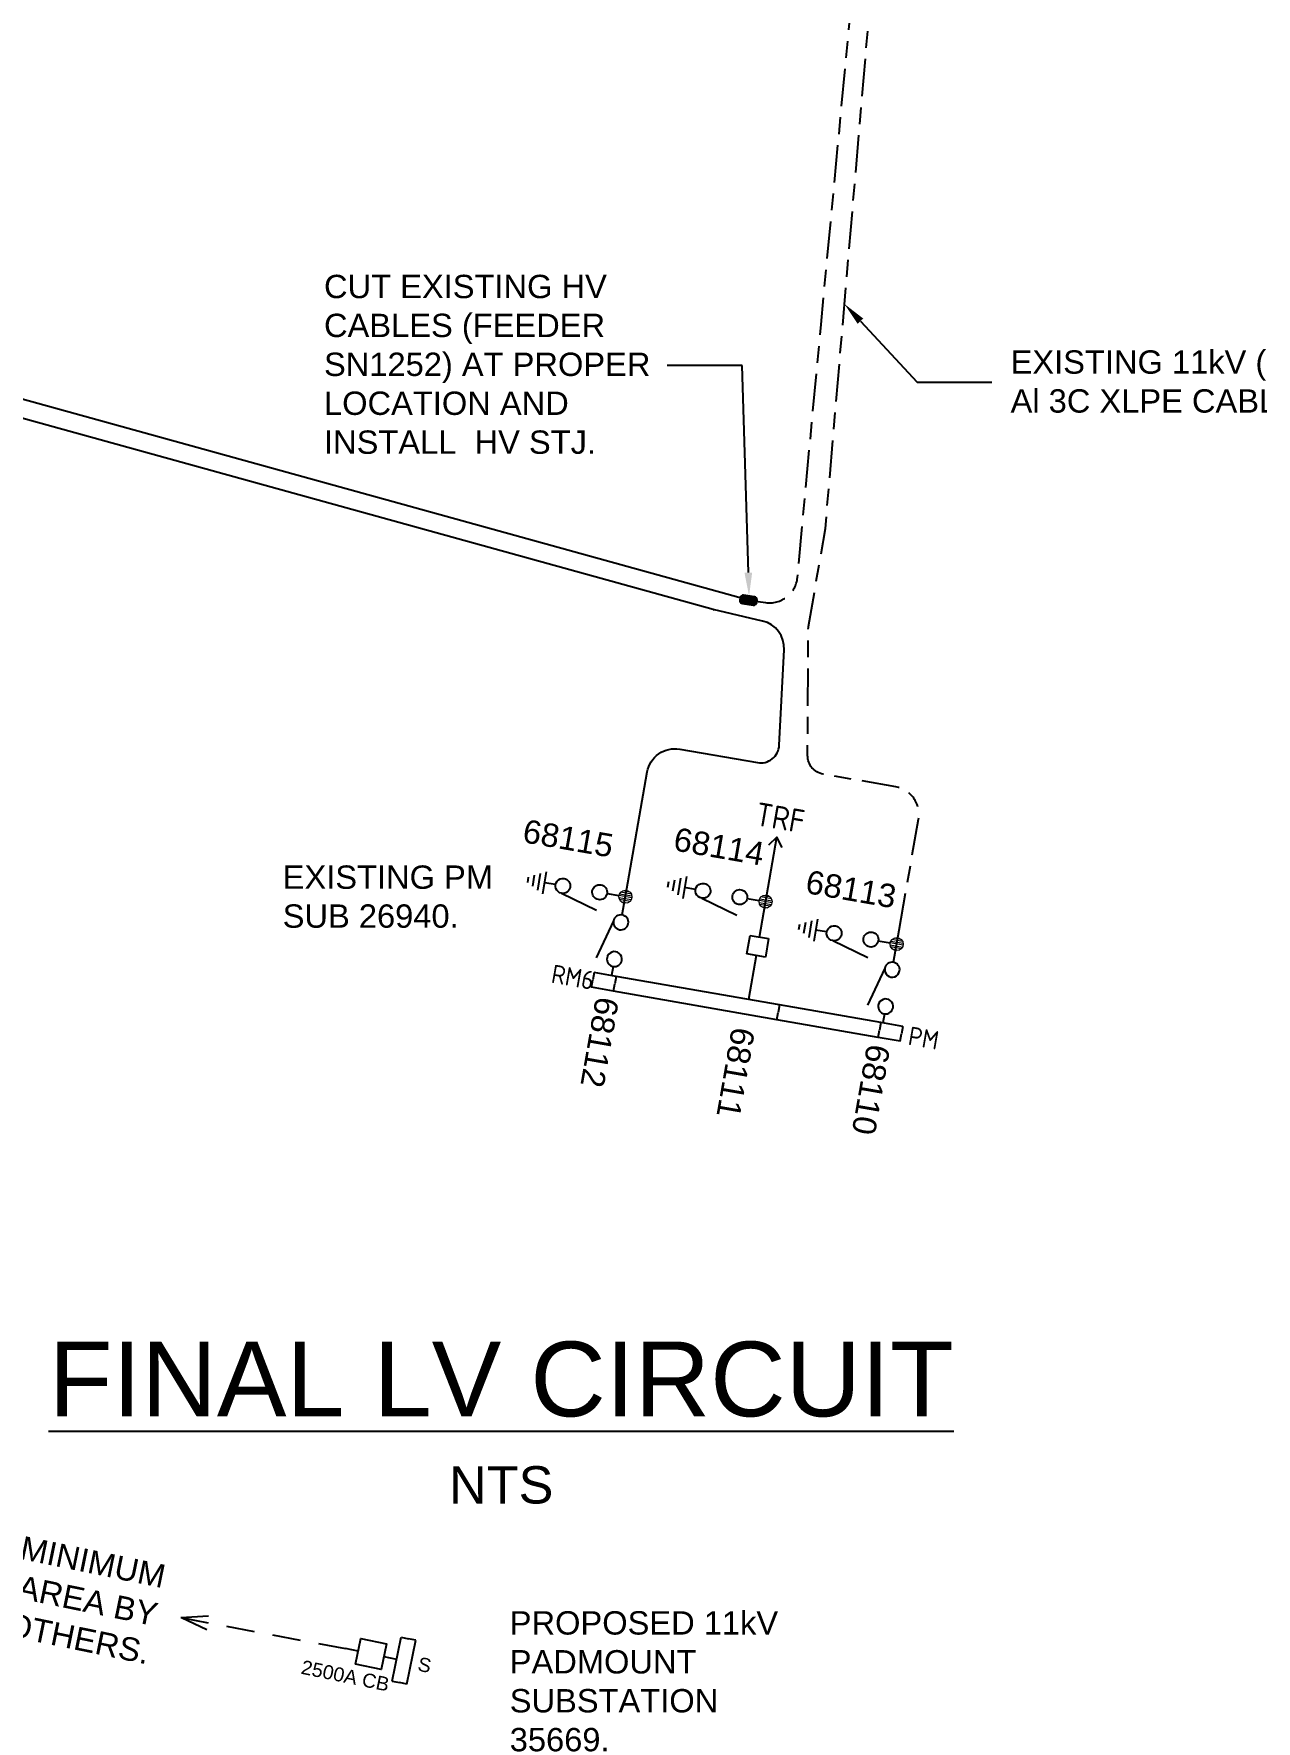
# Paper-space layout 'SHEET2' of a CAD drawing. Header units: metres. Extents: x 0 to 1324, y -5 to 581.
# Drawn here: x 686 to 816.8, y 140 to 320.7 of the extents above; entities that cross this region are included whole.
import ezdxf
from ezdxf import colors
from ezdxf.entities.mleader import LeaderData, LeaderLine
from ezdxf.enums import TextEntityAlignment as Align
from ezdxf.math import Vec2, Vec3

# ---------------------------------------------------------------- set-up
doc = ezdxf.new("R2010")
doc.units = ezdxf.units.M
for name, pattern in [('A', [0]), ('Cable Exist UG', [8.2, 4, -1.2, 1.8, -1.2]), ('CENTERX2', [4, 2.5, -0.5, 0.5, -0.5]), ('IECLdasha', [5, 3, -2])]:
    doc.linetypes.add(name, pattern=pattern)
doc.layers.get('0').update_dxf_attribs({"color": 6})
for name, color, linetype in [('_User Miscellaneous1', 7, 'Continuous'), ('Equip_HV_EXT', 7, 'Continuous'), ('Equip_LV_NEW', 2, 'Continuous'), ('Equip_SP_HV_NEW', 2, 'Continuous'), ('Mains_HV_EXT', 7, 'Continuous'), ('Mains_HV_NEW_U72', 2, 'Continuous')]:
    doc.layers.add(name, color=color, linetype=linetype)
doc.styles.add('ARIAL', font='arial.ttf', dxfattribs={"height": 2})
doc.styles.add('IESYMBOL1', font='isocp.shx')
doc.styles.get("Standard").update_dxf_attribs({"font": 'arial.ttf'})
doc.styles.add('SWG_LABEL', font='arial.ttf')
doc.styles.add('SWITCH_LABEL', font='arial.ttf', dxfattribs={"height": 2.5})
doc.linetypes.add('Cable New UG', pattern='A,7,-0.25,["x",Standard,S=2,R=0,X=0.2,Y=-0.8],-2.1', length=9.35)
doc.dimstyles.get("Standard").update_dxf_attribs({"dimtxt": 0.18, "dimasz": 0.18, "dimexe": 0.18, "dimexo": 0.0625, "dimgap": 0.09, "dimtad": 0, "dimdec": 4, "dimzin": 0, "dimdsep": 46, "dimtxsty": 'Standard', "dimcen": 0.09, "dimadec": 0, "dimazin": 0, "dimtfac": 1, "dimtdec": 4, "dimtofl": 0, "dimtmove": 0, "dimatfit": 3, "dimfxl": 1, "dimtolj": 1, "dimtzin": 0, "dimarcsym": 0})

# ---------------------------------------------------------------- blocks, each defined once
blk = doc.blocks.new('CIRCUIT_BREAKER_NEW')
for points in [[(1.4, 0), (0, 0)], [(4.2, 0), (5.6, 0)]]:
    blk.add_lwpolyline(points)
blk.add_lwpolyline([(4.2, -1.4), (4.2, 1.4), (1.4, 1.4), (1.4, -1.4)], close=True)
at = {"flags": 1}
for tag, p in [('ASSET_NUM', (-4.19, 2.2)), ('ORIENTATION', (-4.19, 2.93)), ('USAGE', (-4.19, 3.31)), ('LOCATION', (-4.19, 1.83)), ('NOTES', (-4.19, 1.39)), ('Z', (0, 0))]:
    blk.add_attdef(tag, p, '', height=0.2, dxfattribs=at)
blk.add_attdef('STATE', (-4.2, 1), '', height=0.2)
blk = doc.blocks.new('*U74')
for p, q in [((0, 1.6), (0, 0.8)), ((0, 1.6), (4.8, 1.6)), ((0, 0), (0, 0.8)), ((0, 0), (4.8, 0)), ((4.8, 1.6), (4.8, 0.8)), ((4.8, 0), (4.8, 0.8))]:
    blk.add_line(p, q)
at = {"style": 'ARIAL', "flags": 1}
blk.add_attdef('USAGE', (4.61, 1.6), '', height=2, dxfattribs=at)
at = {"style": 'ARIAL'}
blk.add_attdef('SUB_TYPE', text='', height=1.8, dxfattribs=at).set_placement((-0.76, 0.8), align=Align.MIDDLE_RIGHT)
blk.add_attdef('SWG_TYPE', text='', height=1.8, dxfattribs=at).set_placement((5.56, 0.8), align=Align.MIDDLE_LEFT)
blk = doc.blocks.new('SWGR_LV_CB_NEW')
at = {"layer": 'Equip_LV_NEW', "rotation": 90}
blk.add_blockref('*U74', (0, 0), dxfattribs=at)
at = {"layer": 'Equip_LV_NEW'}
blk.add_blockref('CIRCUIT_BREAKER_NEW', (0, 2.4), dxfattribs=at)
blk = doc.blocks.new('*U79')
for p, q in [((-1.6, 31.15), (-1.6, 33.55)), ((-1.6, 33.55), (-0.8, 33.55)), ((0, 33.55), (-0.8, 33.55)), ((0, 31.15), (0, 33.55)), ((-1.6, 13.4), (-1.6, 31.15)), ((-1.6, 31.15), (-0.8, 31.15)), ((0, 31.15), (-0.8, 31.15)), ((0, 13.4), (0, 31.15)), ((-1.6, 2.4), (-1.6, 13.4)), ((-1.6, 13.4), (-0.8, 13.4)), ((0, 13.4), (-0.8, 13.4)), ((0, 2.4), (0, 13.4)), ((-1.6, 0), (-1.6, 2.4)), ((-1.6, 2.4), (-0.8, 2.4)), ((0, 2.4), (-0.8, 2.4)), ((0, 0), (0, 2.4)), ((-1.6, 0), (-0.8, 0)), ((0, 0), (-0.8, 0))]:
    blk.add_line(p, q)
at = {"color": 7, "style": 'IESYMBOL1'}
for s, p in [('RM6', (-0.87, 35.71, 19.97)), ('PM', (-0.84, -2.4, 19.97))]:
    blk.add_text(s, height=2, rotation=269.9826, dxfattribs=at).set_placement(p, align=Align.MIDDLE_CENTER)
blk = doc.blocks.new('SWG_SIE_SU_NEW')
blk.add_line((5.81, 0.79), (1.59, 1.94))
at = {"linetype": 'A', "lineweight": 0}
for p, q in [((7.98, 0.35), (7.98, -0.37)), ((8.18, -0.58), (8.18, 0.56)), ((8.38, 0.66), (8.38, -0.68)), ((8.58, -0.71), (8.58, 0.69)), ((8.78, 0.66), (8.78, -0.68)), ((8.98, -0.59), (8.98, 0.56)), ((9.18, 0.35), (9.18, -0.38))]:
    blk.add_line(p, q, dxfattribs=at)
for points in [[(1, 0), (0, 0)], [(6.6, -0.01), (10.1, -0.01)]]:
    blk.add_lwpolyline(points)
for points in [[(1.8, -0.8, 1), (1.8, 0.8, 1)], [(5.8, -0.81, 1), (5.8, 0.79, 1)]]:
    blk.add_lwpolyline(points, format="xyb", close=True)
blk.add_circle((8.58, -0.01), 0.7, dxfattribs=at)
at = {"style": 'SWG_LABEL', "flags": 8}
blk.add_attdef('ASSET_NUM', text='', height=2.5, rotation=179.9544, dxfattribs=at).set_placement((-2.4, 0.01), align=Align.MIDDLE_LEFT)
at = {"flags": 1}
blk.add_attdef('Z', (0, 0), '', height=0.2, dxfattribs=at)
at = {"style": 'SWITCH_LABEL', "flags": 9}
blk.add_attdef('STREET_CODE', text='', height=0.2, dxfattribs=at).set_placement((0, 0), align=Align.MIDDLE_LEFT)
at = {"flags": 9}
for tag, p in [('OPERATED_BY', (-0.01, -1.84)), ('ORIENTATION', (0, -0.2)), ('SUBURB', (0, -0.8)), ('STREETNAME', (0, -1)), ('OWNED_BY', (-0.01, -1.62)), ('PARENT', (0, -0.4)), ('USAGE', (0, -0.6)), ('LOCATION', (0, -1.2)), ('NOTES', (0, -1.4)), ('MAINTAINED_BY', (-0.01, -2.05))]:
    blk.add_attdef(tag, text='', height=0.2, dxfattribs=at).set_placement(p, align=Align.MIDDLE_LEFT)
blk = doc.blocks.new('SWG_SIE_ES_NEW')
for p, q in [((-1.79, 0.78), (-5.79, 1.93)), ((0.21, -1.21), (0.2, 1.19)), ((0.81, -0.91), (0.8, 0.89)), ((1.41, -0.61), (1.41, 0.59)), ((2.01, -0.31), (2.01, 0.29))]:
    blk.add_line(p, q)
for points in [[(-5.79, -0.82, -1), (-5.79, 0.78, -1)], [(-1.79, -0.81, -1), (-1.79, 0.79, -1)]]:
    blk.add_lwpolyline(points, format="xyb", close=True)
for points in [[(-6.59, -0.02), (-7.89, -0.02)], [(-0.99, -0.01), (-0.99, -0.01), (0.21, -0.01)]]:
    blk.add_lwpolyline(points)
at = {"flags": 1}
blk.add_attdef('Z', (0, 0), '', height=0.2, dxfattribs=at)
at = {"style": 'SWITCH_LABEL', "flags": 9}
blk.add_attdef('STREET_CODE', text='', height=0.2, dxfattribs=at).set_placement((0, -0.2), align=Align.MIDDLE_LEFT)
at = {"flags": 9}
for tag, p in [('ORIENTATION', (0, -0.4)), ('SUBURB', (0, -1)), ('STREETNAME', (0, -1.2)), ('PARENT', (0, -0.6)), ('USAGE', (0, -0.8)), ('LOCATION', (0, -1.4)), ('NOTES', (0, -1.6)), ('OWNED_BY', (0, -1.78)), ('OPERATED_BY', (0, -2.01)), ('MAINTAINED_BY', (0, -2.21))]:
    blk.add_attdef(tag, text='', height=0.2, dxfattribs=at).set_placement(p, align=Align.MIDDLE_LEFT)
at = {"style": 'ARIAL', "flags": 8}
blk.add_attdef('ASSET_NUM', text='', height=2, dxfattribs=at).set_placement((14.3, -5.09), align=Align.MIDDLE_RIGHT)
blk = doc.blocks.new('SWG_SIE_TRF_NOES_NEW1')
at = {"linetype": 'A', "lineweight": 0}
for p, q in [((8.25, 0.37), (8.25, -0.35)), ((8.45, -0.56), (8.45, 0.59)), ((8.65, 0.68), (8.65, -0.66)), ((8.85, -0.69), (8.85, 0.71)), ((9.05, 0.68), (9.05, -0.66)), ((9.25, -0.56), (9.25, 0.59)), ((9.45, 0.37), (9.45, -0.35))]:
    blk.add_line(p, q, dxfattribs=at)
for points in [[(3, 0.01), (-1.8, 0.01)], [(5, 0.01), (15.84, 0.01)], [(14.85, -0.74), (15.85, 0.01), (14.85, 0.76)]]:
    blk.add_lwpolyline(points)
blk.add_circle((8.85, 0.01), 0.7, dxfattribs=at)
at = {"style": 'IESYMBOL1'}
blk.add_text('TRF', height=2.5, rotation=269.9826, dxfattribs=at).set_placement((17.96, 0.01), align=Align.MIDDLE_CENTER)
at = {"flags": 1}
blk.add_attdef('Z', (3.8, -0.07), '', height=0.2, dxfattribs=at)
at = {"style": 'SWITCH_LABEL', "flags": 9}
blk.add_attdef('STREET_CODE', text='', height=0.2, dxfattribs=at).set_placement((3.8, -0.27), align=Align.MIDDLE_LEFT)
at = {"flags": 9}
for tag, p in [('ORIENTATION', (3.8, -0.47)), ('SUBURB', (3.8, -1.07)), ('STREETNAME', (3.8, -1.27)), ('PARENT', (3.8, -0.67)), ('USAGE', (3.8, -0.87)), ('LOCATION', (3.8, -1.47)), ('NOTES', (3.8, -1.67))]:
    blk.add_attdef(tag, text='', height=0.2, dxfattribs=at).set_placement(p, align=Align.MIDDLE_LEFT)
blk = doc.blocks.new('SWG_SIE_TRF_CB_NOES_NEW')
at = {"layer": 'Equip_HV_EXT', "linetype": 'CENTERX2'}
blk.add_blockref('SWG_SIE_TRF_NOES_NEW1', (2, 0), dxfattribs=at)
at = {"style": 'ARIAL', "flags": 8}
blk.add_attdef('ASSET_NUM', text='', height=2, dxfattribs=at).set_placement((0.29, 1.14), align=Align.MIDDLE_RIGHT)
at = {"flags": 1}
blk.add_attdef('Z', (12.14, 0.45), '', height=0.2, dxfattribs=at)
at = {"style": 'SWITCH_LABEL', "flags": 9}
blk.add_attdef('STREET_CODE', text='', height=0.2, dxfattribs=at).set_placement((12.14, 0.25), align=Align.MIDDLE_LEFT)
at = {"flags": 9}
for tag, p in [('ORIENTATION', (12.14, 0.05)), ('SUBURB', (12.14, -0.55)), ('STREETNAME', (12.14, -0.75)), ('OPERATED_BY', (12.14, -1.58)), ('PARENT', (12.14, -0.15)), ('USAGE', (12.14, -0.35)), ('LOCATION', (12.14, -0.95)), ('NOTES', (12.14, -1.15)), ('OWNED_BY', (12.14, -1.36)), ('MAINTAINED_BY', (12.14, -1.79))]:
    blk.add_attdef(tag, text='', height=0.2, dxfattribs=at).set_placement(p, align=Align.MIDDLE_LEFT)
blk = doc.blocks.new('CB_SUB_NEW')
at = {"linetype": 'CENTERX2'}
blk.add_lwpolyline([(-1, 1), (1, 1), (1, -1), (-1, -1)], close=True, dxfattribs=at)
blk.add_attdef('ASSET_NUMBER', text='', height=0.8, dxfattribs=at).set_placement((-1.95, 0), align=Align.MIDDLE_RIGHT)
blk = doc.blocks.new('HV_STJ_NEW')
blk.add_hatch(color=256).paths.add_polyline_path([(0.91, 0.13, 0.414214), (0.59, 0.45), (-0.59, 0.45, 0.414214), (-0.91, 0.13), (-0.91, -0.13, 0.414214), (-0.59, -0.45), (0.59, -0.45, 0.414214), (0.91, -0.13)])
blk.add_lwpolyline([(-0.91, 0.13), (-0.91, -0.13, 0.414214), (-0.59, -0.45), (0.59, -0.45, 0.414214), (0.91, -0.13), (0.91, 0.13, 0.414214), (0.59, 0.45), (-0.59, 0.45, 0.414214)], format="xyb", close=True)
for tag, flags, p in [('ORIENTATION', 9, (1.5, 0)), ('OWNED_BY', 9, (1.5, -0.8)), ('OPERATED_BY', 9, (1.5, -1)), ('TYPE', 9, (1.5, -1.4)), ('OPERATING_VOLTAGE', 9, (1.5, -1.6)), ('CONSTRUCTED_VOLTAGE', 9, (1.5, -1.8)), ('USAGE', 9, (1.5, -0.2)), ('LEGEND', 9, (1.5, -0.4)), ('NOTES', 9, (1.5, -0.6)), ('MAINTAINED_BY', 9, (1.5, -1.2)), ('Z', 1, (1.5, -2.2)), ('NUMBER_OF_PHASES', 9, (1.5, -2))]:
    blk.add_attdef(tag, text='', height=0.2, dxfattribs=dict(flags=flags)).set_placement(p, align=Align.MIDDLE_LEFT)

psp = doc.layouts.new('SHEET2')

# ---------------------------------------------------------------- linework, layer by layer
at = {"layer": 'Mains_HV_EXT', "linetype": 'Cable Exist UG', "flags": 128}
for points in [[(762.467, 260.01), (764.292, 259.746, 0.4291642), (767.709, 262.437), (770.234, 289.511), (773.521, 324.367), (773.521, 324.367)], [(778.594, 224.675), (780.668, 236.55, 0.4142136), (778.229, 240.021), (770.455, 241.379, -0.3657353), (768.799, 243.358), (768.86, 256.684, -0.0411594), (768.903, 257.175), (770.698, 267.685), (775.486, 323.904)]]:
    psp.add_lwpolyline(points, format="xyb", dxfattribs=at)
at = {"layer": 'Mains_HV_NEW_U72', "linetype": 'Cable New UG', "flags": 128}
for points in [[(762.467, 260.01), (593.333, 306.84, 0.0247907), (593.043, 306.906), (559.494, 312.801, 0.3421749), (556.243, 311.086), (546.293, 289.159, 0.118098), (546.028, 287.786), (551.287, 168.957, 0.1084188), (551.618, 167.715), (559.246, 150.312), (559.292, 146.239)], [(749.565, 229.744), (751.639, 241.619, -0.4142136), (755.11, 244.059), (763.424, 242.607, 0.4502252), (765.765, 244.474), (766.292, 254.693, 0.3624508), (763.985, 257.768), (758.688, 259.018), (592.805, 304.948, 0.025312), (592.703, 304.971), (559.154, 310.866, 0.3421749), (558.032, 310.274), (548.082, 288.347, 0.118098), (547.991, 287.873), (553.25, 169.044, 0.1065079), (553.36, 168.622), (561.192, 150.836), (561.547, 146.243)]]:
    psp.add_lwpolyline(points, format="xyb", dxfattribs=at)
at = {"layer": 'Mains_HV_NEW_U72', "linetype": 'Cable New UG'}
psp.add_arc((759.488, 261.909), 3, 254.52361, 256.7403, dxfattribs=at)

# ---------------------------------------------------------------- block references
at = {"layer": 'Equip_HV_EXT', "linetype": 'CENTERX2'}
ref = psp.add_blockref('SWG_SIE_TRF_CB_NOES_NEW', (762.449, 217.038), dxfattribs=dict(at, rotation=80.09403398563704))
ref.add_attrib('ASSET_NUM', '68111', dxfattribs={"layer": '0', "height": 2.5, "rotation": 260.04841, "style": 'SWG_LABEL'}).set_placement((761.95, 214.181), align=Align.MIDDLE_LEFT)
ref = psp.add_blockref('SWG_SIE_ES_NEW', (740.837, 229.703), dxfattribs=dict(at, rotation=170.094033985637))
ref.add_attrib('ASSET_NUM', '68115', dxfattribs={"layer": '0', "height": 2.5, "rotation": 350.09403, "style": 'SWG_LABEL'}).set_placement((738.051, 233.37), align=Align.BOTTOM_LEFT)
ref = psp.add_blockref('SWG_SIE_ES_NEW', (755.84, 229.183), dxfattribs=dict(at, rotation=170.094033985637))
ref.add_attrib('ASSET_NUM', '68114', dxfattribs={"layer": '0', "height": 2.5, "rotation": 350.09403, "style": 'SWG_LABEL'}).set_placement((754.194, 232.497), align=Align.BOTTOM_LEFT)
at = {"layer": 'Equip_HV_EXT'}
ref = psp.add_blockref('SWG_SIE_SU_NEW', (747.816, 219.796), dxfattribs=dict(at, rotation=80.09403398563704))
ref.add_attrib('ASSET_NUM', '68112', dxfattribs={"layer": '0', "height": 2.5, "rotation": 260.04841, "style": 'SWG_LABEL'}).set_placement((747.392, 217.434), align=Align.MIDDLE_LEFT)
at = {"layer": 'Equip_HV_EXT', "linetype": 'CENTERX2'}
ref = psp.add_blockref('SWG_SIE_ES_NEW', (769.866, 224.634), dxfattribs=dict(at, rotation=170.094033985637))
ref.add_attrib('ASSET_NUM', '68113', dxfattribs={"layer": '0', "height": 2.5, "rotation": 350.09403, "style": 'SWG_LABEL'}).set_placement((768.325, 227.928), align=Align.BOTTOM_LEFT)
at = {"layer": 'Equip_HV_EXT', "linetype": 'CENTERX2', "rotation": 170.094033985637}
psp.add_blockref('CB_SUB_NEW', (763.47, 222.95), dxfattribs=at)
at = {"layer": 'Equip_HV_EXT'}
ref = psp.add_blockref('SWG_SIE_SU_NEW', (776.845, 214.727), dxfattribs=dict(at, rotation=80.09403398563704))
ref.add_attrib('ASSET_NUM', '68110', dxfattribs={"layer": '0', "height": 2.5, "rotation": 260.04841, "style": 'SWG_LABEL'}).set_placement((776.421, 212.365), align=Align.MIDDLE_LEFT)
at = {"layer": 'Equip_HV_EXT', "rotation": 80.09403398563704}
psp.add_blockref('*U79', (778.997, 214.351), dxfattribs=at)
at = {"layer": 'Equip_LV_NEW', "xscale": -1, "rotation": 348.3918446191099}
psp.add_blockref('SWGR_LV_CB_NEW', (724.336, 144.252), dxfattribs=at)
at = {"layer": 'Equip_SP_HV_NEW', "rotation": 351.7619812371466}
psp.add_blockref('HV_STJ_NEW', (762.467, 260.01), dxfattribs=at)

# ---------------------------------------------------------------- texts
at = {"layer": '_User Miscellaneous1'}
for s, p in [('2500A CB', (714.503, 145.057)), ('S', (726.979, 145.39))]:
    psp.add_text(s, height=1.5, rotation=348.39184, dxfattribs=at).set_placement(p)
at = {"layer": '_User Miscellaneous1', "color": 7, "lineweight": -3, "insert": (736.011, 180.605), "char_height": 8, "width": 119.97739, "attachment_point": 2}
psp.add_mtext('{\\LFINAL LV CIRCUIT\\P\\H0.5x;\\lNTS}', dxfattribs=at)
at = {"layer": '_User Miscellaneous1', "insert": (700.272, 156.652), "char_height": 2.5, "attachment_point": 3, "rotation": 348.39184}
psp.add_mtext_dynamic_manual_height_columns('TO MSB OF MINIMUM SECURITY AREA BY OTHERS.', width=36.38019, gutter_width=4, heights=[0], dxfattribs=at)

# ---------------------------------------------------------------- leaders
at = {"layer": '_User Miscellaneous1', "linetype": 'IECLdasha'}
psp.add_leader([(701.711, 151.054), (719.334, 147.73)], dimstyle='Standard', override={"dimasz": 3, "dimgap": 0.09, "dimtad": 0, "dimldrblk": 'Open30', "dimfxl": 1.25}, dxfattribs=at)
at = {"layer": '_User Miscellaneous1'}
ml = psp.add_multileader_mtext('Standard', dxfattribs=at)
ml.set_content('PROPOSED PM SUB 35669.', color=256)
ml.set_leader_properties()
ml.build(insert=Vec2(0, 0))
ml.multileader.update_dxf_attribs({"has_text_frame": 1})
ctx = ml.context
ctx.base_point, ctx.char_height, ctx.plane_origin = Vec3(722.048, 401.688), 2.5, Vec3(703, 396.433)
notes = []
notes.append((ctx, [(0, (0, 0, 0), (0, 0), (1, 0), 1, [])]))
ctx.mtext.insert, ctx.mtext.width, ctx.mtext.flow_direction = Vec3(724.048, 402.96), 25.07514, 5
ml = psp.add_multileader_mtext('Standard', dxfattribs=at)
ml.set_content('CUT EXISTING HV CABLES (FEEDER SN1252) AT PROPER LOCATION AND INSTALL  HV STJ.', color=256)
ml.set_leader_properties()
ml.build(insert=Vec2(0, 0))
ml.multileader.update_dxf_attribs({"text_left_attachment_type": 2, "text_right_attachment_type": 2, "arrow_head_size": 2.5})
ctx = ml.context
ctx.base_point, ctx.char_height, ctx.arrow_head_size, ctx.plane_origin = Vec3(715.048, 285.135), 2.5, 2.5, Vec3(791.079, 277.795)
ctx.left_attachment, ctx.right_attachment = 2, 2
notes.append((ctx, [(1, (1, 1, 0), (761.783, 285.135), (-1, 0), 8, [(1, [(762.532, 260.456)], 0, [])])]))
ctx.mtext.insert, ctx.mtext.width, ctx.mtext.flow_direction = Vec3(717.048, 294.848), 35.9955, 5
ml = psp.add_multileader_mtext('Standard', dxfattribs=at)
ml.set_content('EXISTING 11kV (UG) 240sqmm Al 3C XLPE CABLE.', color=256)
ml.set_leader_properties()
ml.build(insert=Vec2(0, 0))
ml.multileader.update_dxf_attribs({"text_left_attachment_type": 2, "text_right_attachment_type": 2, "arrow_head_size": 2.5})
ctx = ml.context
ctx.base_point, ctx.char_height, ctx.arrow_head_size, ctx.plane_origin = Vec3(788.52, 283.36), 2.5, 2.5, Vec3(888.525, 266.163)
ctx.left_attachment, ctx.right_attachment = 2, 2
notes.append((ctx, [(0, (1, 1, 0), (780.52, 283.36), (1, 0), 8, [(0, [(772.745, 291.717)], 0, [])])]))
ctx.mtext.insert, ctx.mtext.width, ctx.mtext.flow_direction = Vec3(790.52, 286.758), 52.28877, 5
ml = psp.add_multileader_mtext('Standard', dxfattribs=at)
ml.set_content('\\pxt1;EXISTING PM SUB 26940.', color=256)
ml.set_leader_properties()
ml.build(insert=Vec2(0, 0))
ctx = ml.context
ctx.base_point, ctx.char_height, ctx.plane_origin = Vec3(710.627, 230.324), 2.5, Vec3(690.611, 232.554)
notes.append((ctx, [(0, (0, 0, 0), (0, 0), (1, 0), 1, [])]))
ctx.mtext.insert, ctx.mtext.width, ctx.mtext.flow_direction = Vec3(712.627, 231.595), 22.65045, 5
ml = psp.add_multileader_mtext('Standard', dxfattribs=at)
ml.set_content('PROPOSED 11kV PADMOUNT SUBSTATION 35669.', color=256)
ml.set_leader_properties()
ml.build(insert=Vec2(0, 0))
ml.multileader.update_dxf_attribs({"has_text_frame": 1, "text_left_attachment_type": 3, "text_right_attachment_type": 3, "arrow_head_size": 2.5})
ctx = ml.context
ctx.base_point, ctx.char_height, ctx.arrow_head_size, ctx.plane_origin, ctx.plane_x_axis, ctx.plane_y_axis = Vec3(734.924, 142), 2.5, 2.5, Vec3(607.297, 154.806), Vec3(1, -0.0001034), Vec3(0.0001034, 1)
ctx.left_attachment, ctx.right_attachment = 3, 3
notes.append((ctx, [(0, (0, 0, 0), (0, 0), (1, 0), 1, [])]))
ctx.mtext.insert, ctx.mtext.text_direction, ctx.mtext.rotation, ctx.mtext.width, ctx.mtext.flow_direction = Vec3(736.925, 151.738), Vec3(1, -0.0001034), 6.2830819, 33.68973, 5
for ctx, leaders in notes:
    for number, flags, end, landing, length, lines in leaders:
        leader = LeaderData()
        leader.index, (leader.has_last_leader_line, leader.has_dogleg_vector, leader.attachment_direction) = number, flags
        leader.last_leader_point, leader.dogleg_vector, leader.dogleg_length = Vec3(end), Vec3(landing), length
        for number, points, colour, breaks in lines:
            line = LeaderLine()
            line.index, line.vertices, line.color, line.breaks = number, Vec3.list(points), colors.encode_raw_color(colour), breaks
            leader.lines.append(line)
        ctx.leaders.append(leader)

# ---------------------------------------------------------------- next in the draw order: leaders
ml = psp.add_multileader_mtext('Standard', dxfattribs=at)
ml.set_content('LOT 7040, DP 1119495', color=256)
ml.set_leader_properties()
ml.build(insert=Vec2(0, 0))
ml.multileader.update_dxf_attribs({"has_text_frame": 1, "text_left_attachment_type": 3, "text_right_attachment_type": 2, "arrow_head_size": 2.5})
ctx = ml.context
ctx.base_point, ctx.char_height, ctx.arrow_head_size, ctx.landing_gap_size, ctx.plane_origin, ctx.plane_x_axis, ctx.plane_y_axis = Vec3(1144.482, 418.492), 2.5, 2.5, 2.5, Vec3(1132.827, 436.765), Vec3(0.3877308, 0.9217726), Vec3(-0.9217726, 0.3877308)
ctx.left_attachment, ctx.right_attachment = 3, 2
notes = []
notes.append((ctx, [(0, (0, 0, 0), (0, 0), (1, 0), 1, [])]))
ctx.mtext.insert, ctx.mtext.text_direction, ctx.mtext.rotation, ctx.mtext.width, ctx.mtext.flow_direction = Vec3(1144.031, 421.394), Vec3(0.3877308, 0.9217726), 1.1726278, 38.36641, 5
ctx.mtext.has_bg_fill, ctx.mtext.bg_color, ctx.mtext.bg_scale_factor, ctx.mtext.bg_transparency, ctx.mtext.use_window_bg_color = 1, -1027028792, 1.5, 0, 1
for ctx, leaders in notes:
    for number, flags, end, landing, length, lines in leaders:
        leader = LeaderData()
        leader.index, (leader.has_last_leader_line, leader.has_dogleg_vector, leader.attachment_direction) = number, flags
        leader.last_leader_point, leader.dogleg_vector, leader.dogleg_length = Vec3(end), Vec3(landing), length
        for number, points, colour, breaks in lines:
            line = LeaderLine()
            line.index, line.vertices, line.color, line.breaks = number, Vec3.list(points), colors.encode_raw_color(colour), breaks
            leader.lines.append(line)
        ctx.leaders.append(leader)

# ---------------------------------------------------------------- next in the draw order: leaders
ml = psp.add_multileader_mtext('Standard', dxfattribs=at)
ml.set_content('LOT 102, DP 755952', color=256)
ml.set_leader_properties()
ml.build(insert=Vec2(0, 0))
ml.multileader.update_dxf_attribs({"has_text_frame": 1, "text_left_attachment_type": 3, "text_right_attachment_type": 2, "arrow_head_size": 2.5})
ctx = ml.context
ctx.base_point, ctx.char_height, ctx.arrow_head_size, ctx.landing_gap_size, ctx.plane_origin, ctx.plane_x_axis, ctx.plane_y_axis = Vec3(999.37, 486.647), 2.5, 2.5, 2.5, Vec3(966.262, 485.856), Vec3(0.9817117, -0.1903735), Vec3(0.1903735, 0.9817117)
ctx.left_attachment, ctx.right_attachment = 3, 2
notes = []
notes.append((ctx, [(0, (0, 0, 0), (0, 0), (1, 0), 1, [])]))
ctx.mtext.insert, ctx.mtext.text_direction, ctx.mtext.rotation, ctx.mtext.width, ctx.mtext.flow_direction = Vec3(1002.118, 487.684), Vec3(0.9817117, -0.1903735), 6.0916427, 32.84731, 5
ctx.mtext.has_bg_fill, ctx.mtext.bg_color, ctx.mtext.bg_scale_factor, ctx.mtext.bg_transparency, ctx.mtext.use_window_bg_color = 1, -1027028792, 1.5, 0, 1
for ctx, leaders in notes:
    for number, flags, end, landing, length, lines in leaders:
        leader = LeaderData()
        leader.index, (leader.has_last_leader_line, leader.has_dogleg_vector, leader.attachment_direction) = number, flags
        leader.last_leader_point, leader.dogleg_vector, leader.dogleg_length = Vec3(end), Vec3(landing), length
        for number, points, colour, breaks in lines:
            line = LeaderLine()
            line.index, line.vertices, line.color, line.breaks = number, Vec3.list(points), colors.encode_raw_color(colour), breaks
            leader.lines.append(line)
        ctx.leaders.append(leader)

doc.saveas('drawing.dxf')
